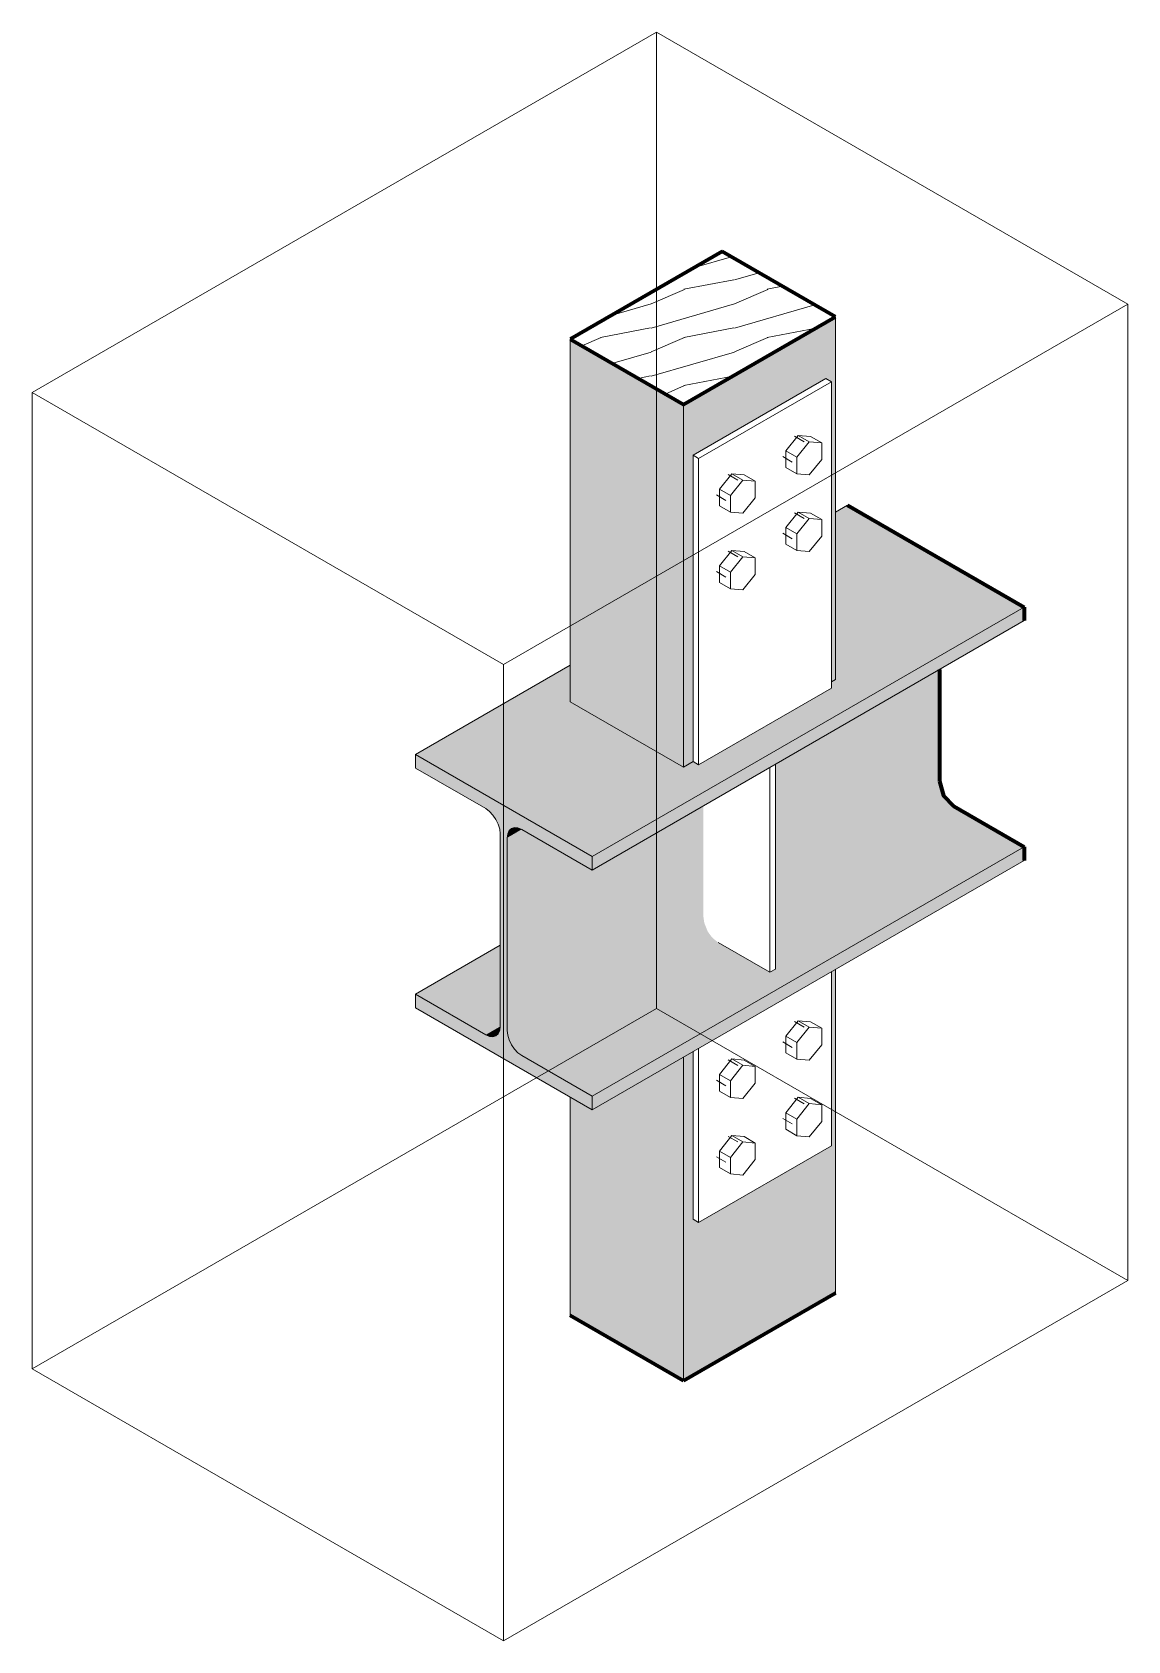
# Model space of a CAD drawing. Header units: inches. Extents: x 8394 to 8867, y -112 to 4471.
# Drawn here: x 8832.2 to 8867.3, y 4419.6 to 4471 of the extents above.
import ezdxf

# ---------------------------------------------------------------- set-up
doc = ezdxf.new("R2010")
doc.units = ezdxf.units.IN
doc.header["$MEASUREMENT"] = 0
for name, color, linetype, lineweight in [('A-GENM', 5, 'Continuous', 9), ('G-ANNO-SYMB', 111, 'Continuous', 9), ('S-BEAM', 12, 'Continuous', 9), ('S-BEAM-1', 12, 'Continuous', 70), ('S-BEAM-2', 63, 'Continuous', 9), ('S-COLS', 52, 'Continuous', 9), ('S-COLS-1', 22, 'Continuous', 9), ('S-COLS-2', 7, 'Continuous', 9), ('S-COLS-3', 52, 'Continuous', 70), ('S-FSTN', 2, 'Continuous', 9)]:
    doc.layers.add(name, color=color, linetype=linetype, lineweight=lineweight)

# ---------------------------------------------------------------- blocks, each defined once
blk = doc.blocks.new('W-Wide Flange - W10X39-2380522-STEEL CONNECTION PLATES - 3D')
at = {"layer": 'S-BEAM-2'}
for points in [[(4239.973, 4444.665), (4253.789, 4452.642), (4248.14, 4455.904), (4247.755, 4455.681), (4247.755, 4450.327), (4247.622, 4450.251), (4247.622, 4450.047), (4243.38, 4447.597), (4243.203, 4447.699), (4242.894, 4447.521), (4239.27, 4449.613), (4239.27, 4450.782), (4234.323, 4447.927), (4235.485, 4447.256)], [(4239.973, 4444.232), (4253.789, 4452.209), (4253.789, 4452.642), (4239.973, 4444.665)], [(4239.973, 4436.565), (4239.973, 4436.998), (4237.725, 4438.296), (4237.604, 4438.384), (4237.492, 4438.502), (4237.396, 4438.643), (4237.322, 4438.797), (4237.276, 4438.953), (4237.26, 4439.101), (4237.26, 4445.262), (4237.276, 4445.392), (4237.322, 4445.494), (4237.396, 4445.563), (4237.492, 4445.593), (4237.604, 4445.582), (4237.725, 4445.53), (4239.973, 4444.232), (4239.973, 4444.665), (4234.323, 4447.927), (4234.323, 4447.494), (4236.572, 4446.196), (4236.692, 4446.108), (4236.805, 4445.99), (4236.901, 4445.849), (4236.975, 4445.695), (4237.021, 4445.539), (4237.037, 4445.391), (4237.037, 4439.23), (4237.021, 4439.1), (4236.975, 4438.998), (4236.901, 4438.929), (4236.805, 4438.899), (4236.692, 4438.91), (4236.572, 4438.962), (4234.323, 4440.26), (4234.323, 4439.827)], [(4239.973, 4436.998), (4253.789, 4444.975), (4251.541, 4446.273), (4245.833, 4442.978), (4245.833, 4441.065), (4245.657, 4440.963), (4244, 4441.919), (4237.725, 4438.296)], [(4237.26, 4445.262), (4237.722, 4445.532), (4237.587, 4445.583), (4237.492, 4445.593), (4237.395, 4445.562), (4237.322, 4445.494), (4237.275, 4445.391)], [(4239.973, 4436.565), (4253.789, 4444.542), (4253.789, 4444.975), (4239.973, 4436.998)], [(4236.572, 4438.962), (4237.037, 4439.23), (4237.037, 4441.827), (4234.323, 4440.26), (4236.33, 4439.101)], [(4236.805, 4438.899), (4236.902, 4438.93), (4236.975, 4438.998), (4237.021, 4439.101), (4237.037, 4439.23), (4236.572, 4438.962), (4236.709, 4438.909)]]:
    blk.add_hatch(color=256, dxfattribs=at).paths.add_polyline_path(points, flags=0)
h = blk.add_hatch(color=256, dxfattribs=at)
h.paths.add_polyline_path([(4237.26, 4439.101), (4243.535, 4442.725), (4243.535, 4446.289), (4239.973, 4444.232), (4237.725, 4445.53), (4237.26, 4445.262), (4237.26, 4439.23)], flags=0)
h.paths.add_polyline_path([(4245.833, 4444.051), (4251.076, 4447.078), (4251.076, 4450.642), (4245.833, 4447.616), (4245.833, 4444.232)], flags=0)
h = blk.add_hatch(color=256, dxfattribs=at)
h.paths.add_polyline_path([(4237.725, 4438.296), (4244, 4441.919), (4243.838, 4442.049), (4243.758, 4442.143), (4243.671, 4442.266), (4243.56, 4442.541), (4243.535, 4442.725), (4237.26, 4439.101), (4237.276, 4438.953), (4237.322, 4438.797), (4237.396, 4438.643), (4237.492, 4438.502), (4237.604, 4438.384)], flags=0)
h.paths.add_polyline_path([(4245.833, 4442.978), (4251.541, 4446.273), (4251.363, 4446.417), (4251.212, 4446.62), (4251.111, 4446.852), (4251.076, 4447.078), (4245.833, 4444.051), (4245.833, 4443.051)], flags=0)
at = {"layer": 'S-BEAM'}
for p, q in [((4247.755, 4455.681), (4248.14, 4455.904)), ((4239.973, 4444.665), (4253.789, 4452.642)), ((4239.973, 4444.232), (4253.789, 4452.209)), ((4234.323, 4447.927), (4239.27, 4450.782)), ((4239.973, 4444.665), (4234.323, 4447.927)), ((4234.323, 4447.927), (4234.323, 4447.494)), ((4234.323, 4447.494), (4236.572, 4446.196)), ((4237.725, 4445.53), (4239.973, 4444.232)), ((4237.037, 4445.391), (4237.037, 4439.23)), ((4237.26, 4439.101), (4237.26, 4445.262)), ((4239.973, 4436.998), (4253.789, 4444.975)), ((4239.973, 4444.232), (4239.973, 4444.665)), ((4239.973, 4436.565), (4253.789, 4444.542)), ((4237.037, 4441.827), (4234.323, 4440.26)), ((4234.323, 4440.26), (4234.323, 4439.827)), ((4236.572, 4438.962), (4234.323, 4440.26)), ((4234.323, 4439.827), (4239.973, 4436.565)), ((4239.973, 4436.998), (4237.725, 4438.296)), ((4239.973, 4436.565), (4239.973, 4436.998))]:
    blk.add_line(p, q, dxfattribs=at)
for points in [[(4236.572, 4446.196, 0), (4236.692, 4446.108, 0), (4236.805, 4445.99, 0), (4236.901, 4445.849, 0), (4236.975, 4445.695, 0), (4237.021, 4445.539, 0), (4237.037, 4445.391, 0)], [(4237.26, 4445.262, 0), (4237.276, 4445.392, 0), (4237.322, 4445.494, 0), (4237.396, 4445.563, 0), (4237.492, 4445.593, 0), (4237.604, 4445.582, 0), (4237.725, 4445.53, 0)], [(4237.037, 4439.23, 0), (4237.021, 4439.1, 0), (4236.975, 4438.998, 0), (4236.901, 4438.929, 0), (4236.805, 4438.899, 0), (4236.692, 4438.91, 0), (4236.572, 4438.962, 0)], [(4237.725, 4438.296, 0), (4237.604, 4438.384, 0), (4237.492, 4438.502, 0), (4237.396, 4438.643, 0), (4237.322, 4438.797, 0), (4237.276, 4438.953, 0), (4237.26, 4439.101, 0)]]:
    blk.add_polyline3d(points, dxfattribs=at)
at = {"layer": 'S-BEAM-1'}
for p, q in [((4248.14, 4455.904), (4253.789, 4452.642)), ((4253.789, 4452.642), (4253.789, 4452.209)), ((4251.076, 4450.642), (4251.076, 4447.078)), ((4251.541, 4446.273), (4253.789, 4444.975)), ((4253.789, 4444.975), (4253.789, 4444.542))]:
    blk.add_line(p, q, dxfattribs=at)
blk.add_polyline3d([(4251.076, 4447.078, 0), (4251.212, 4446.62, 0), (4251.541, 4446.273, 0)], dxfattribs=at)
blk = doc.blocks.new('Structural Connections 1 - Structural Connections 1-2391324-STEEL CONNECTION PLATES - 3D')
at = {"layer": 'S-FSTN'}
for p, q in [((4245.833, 4441.065), (4245.833, 4447.616)), ((4245.657, 4447.513), (4245.657, 4440.963)), ((4244, 4441.919), (4245.657, 4440.963)), ((4245.657, 4440.963), (4245.833, 4441.065))]:
    blk.add_line(p, q, dxfattribs=at)
blk = doc.blocks.new('051200 - Structural Steel Framing - Shear Tab - 2-2401825-STEEL CONNECTION PLATES - 3D')
at = {"layer": 'A-GENM'}
for p, q in [((4246.164, 4438.921), (4246.562, 4439.415)), ((4246.749, 4439.21), (4246.443, 4439.387)), ((4246.562, 4439.415), (4246.959, 4439.38)), ((4246.562, 4439.415), (4246.915, 4439.211)), ((4246.959, 4439.38), (4247.313, 4439.176)), ((4246.164, 4438.39), (4246.164, 4438.921)), ((4246.518, 4438.717), (4246.164, 4438.921)), ((4246.915, 4439.211), (4246.518, 4438.717)), ((4247.313, 4439.176), (4246.915, 4439.211)), ((4247.313, 4438.645), (4247.313, 4439.176)), ((4246.068, 4438.737), (4246.374, 4438.56)), ((4246.164, 4438.39), (4246.518, 4438.186)), ((4246.518, 4438.717), (4246.518, 4438.186)), ((4246.915, 4438.151), (4247.313, 4438.645)), ((4244.043, 4437.696), (4244.44, 4438.191)), ((4244.628, 4437.985), (4244.322, 4438.162)), ((4244.794, 4437.987), (4244.396, 4437.492)), ((4244.44, 4438.191), (4244.838, 4438.155)), ((4244.44, 4438.191), (4244.794, 4437.987)), ((4245.192, 4437.951), (4244.794, 4437.987)), ((4244.838, 4438.155), (4245.192, 4437.951)), ((4245.192, 4437.421), (4245.192, 4437.951)), ((4246.518, 4438.186), (4246.915, 4438.151)), ((4243.947, 4437.512), (4244.253, 4437.336)), ((4244.043, 4437.166), (4244.043, 4437.696)), ((4244.396, 4437.492), (4244.043, 4437.696)), ((4244.396, 4437.492), (4244.396, 4436.961)), ((4244.794, 4436.926), (4245.192, 4437.421)), ((4244.043, 4437.166), (4244.396, 4436.961)), ((4244.396, 4436.961), (4244.794, 4436.926)), ((4246.164, 4436.471), (4246.562, 4436.966)), ((4246.749, 4436.76), (4246.443, 4436.937)), ((4246.915, 4436.762), (4246.518, 4436.267)), ((4246.562, 4436.966), (4246.959, 4436.93)), ((4246.562, 4436.966), (4246.915, 4436.762)), ((4247.313, 4436.726), (4246.915, 4436.762)), ((4246.959, 4436.93), (4247.313, 4436.726)), ((4246.068, 4436.288), (4246.374, 4436.111)), ((4246.164, 4435.941), (4246.164, 4436.471)), ((4246.518, 4436.267), (4246.164, 4436.471)), ((4246.518, 4436.267), (4246.518, 4435.737)), ((4247.313, 4436.196), (4247.313, 4436.726)), ((4244.043, 4435.246), (4244.44, 4435.741)), ((4244.44, 4435.741), (4244.838, 4435.706)), ((4244.44, 4435.741), (4244.794, 4435.537)), ((4246.164, 4435.941), (4246.518, 4435.737)), ((4246.518, 4435.737), (4246.915, 4435.701)), ((4246.915, 4435.701), (4247.313, 4436.196)), ((4244.043, 4434.716), (4244.043, 4435.246)), ((4244.396, 4435.042), (4244.043, 4435.246)), ((4244.628, 4435.536), (4244.322, 4435.712)), ((4244.794, 4435.537), (4244.396, 4435.042)), ((4245.192, 4435.502), (4244.794, 4435.537)), ((4244.838, 4435.706), (4245.192, 4435.502)), ((4245.192, 4434.971), (4245.192, 4435.502)), ((4243.947, 4435.063), (4244.253, 4434.886)), ((4244.043, 4434.716), (4244.396, 4434.512)), ((4244.396, 4435.042), (4244.396, 4434.512)), ((4244.794, 4434.476), (4245.192, 4434.971)), ((4244.396, 4434.512), (4244.794, 4434.476))]:
    blk.add_line(p, q, dxfattribs=at)
at = {"layer": 'S-FSTN'}
for p, q in [((4247.622, 4435.415), (4247.622, 4440.981)), ((4243.203, 4433.068), (4243.203, 4438.43)), ((4243.38, 4438.532), (4243.38, 4432.966)), ((4243.38, 4432.966), (4247.622, 4435.415)), ((4243.203, 4433.068), (4243.38, 4432.966))]:
    blk.add_line(p, q, dxfattribs=at)
blk = doc.blocks.new('051200 - Structural Steel Framing - Shear Tab - 3-2402153-STEEL CONNECTION PLATES - 3D')
at = {"layer": 'A-GENM'}
for p, q in [((4246.164, 4457.635), (4246.562, 4458.13)), ((4246.749, 4457.924), (4246.443, 4458.101)), ((4246.915, 4457.925), (4246.518, 4457.431)), ((4246.562, 4458.13), (4246.959, 4458.094)), ((4246.562, 4458.13), (4246.915, 4457.925)), ((4247.313, 4457.89), (4246.915, 4457.925)), ((4246.959, 4458.094), (4247.313, 4457.89)), ((4247.313, 4457.36), (4247.313, 4457.89)), ((4246.068, 4457.451), (4246.374, 4457.274)), ((4246.164, 4457.104), (4246.164, 4457.635)), ((4246.164, 4457.635), (4246.518, 4457.431)), ((4246.518, 4457.431), (4246.518, 4456.9)), ((4246.915, 4456.865), (4247.313, 4457.36)), ((4244.043, 4456.41), (4244.44, 4456.905)), ((4244.628, 4456.699), (4244.322, 4456.876)), ((4244.44, 4456.905), (4244.838, 4456.869)), ((4244.44, 4456.905), (4244.794, 4456.701)), ((4244.838, 4456.869), (4245.192, 4456.665)), ((4246.164, 4457.104), (4246.518, 4456.9)), ((4246.518, 4456.9), (4246.915, 4456.865)), ((4244.043, 4455.88), (4244.043, 4456.41)), ((4244.043, 4456.41), (4244.396, 4456.206)), ((4244.794, 4456.701), (4244.396, 4456.206)), ((4245.192, 4456.665), (4244.794, 4456.701)), ((4245.192, 4456.135), (4245.192, 4456.665)), ((4243.947, 4456.226), (4244.253, 4456.05)), ((4244.043, 4455.88), (4244.396, 4455.676)), ((4244.396, 4456.206), (4244.396, 4455.676)), ((4244.794, 4455.64), (4245.192, 4456.135)), ((4244.396, 4455.676), (4244.794, 4455.64)), ((4246.164, 4455.185), (4246.562, 4455.68)), ((4246.749, 4455.474), (4246.443, 4455.651)), ((4246.915, 4455.476), (4246.518, 4454.981)), ((4246.562, 4455.68), (4246.959, 4455.645)), ((4246.562, 4455.68), (4246.915, 4455.476)), ((4247.313, 4455.44), (4246.915, 4455.476)), ((4246.959, 4455.645), (4247.313, 4455.44)), ((4247.313, 4454.91), (4247.313, 4455.44)), ((4246.068, 4455.002), (4246.374, 4454.825)), ((4246.164, 4454.655), (4246.164, 4455.185)), ((4246.164, 4455.185), (4246.518, 4454.981)), ((4246.518, 4454.981), (4246.518, 4454.451)), ((4246.915, 4454.415), (4247.313, 4454.91)), ((4244.043, 4453.961), (4244.44, 4454.455)), ((4244.628, 4454.25), (4244.322, 4454.427)), ((4244.794, 4454.251), (4244.396, 4453.756)), ((4244.44, 4454.455), (4244.838, 4454.42)), ((4244.44, 4454.455), (4244.794, 4454.251)), ((4245.192, 4454.216), (4244.794, 4454.251)), ((4244.838, 4454.42), (4245.192, 4454.216)), ((4246.164, 4454.655), (4246.518, 4454.451)), ((4246.518, 4454.451), (4246.915, 4454.415)), ((4243.947, 4453.777), (4244.253, 4453.6)), ((4244.043, 4453.43), (4244.043, 4453.961)), ((4244.043, 4453.961), (4244.396, 4453.756)), ((4244.396, 4453.756), (4244.396, 4453.226)), ((4245.192, 4453.685), (4245.192, 4454.216)), ((4244.043, 4453.43), (4244.396, 4453.226)), ((4244.396, 4453.226), (4244.794, 4453.191)), ((4244.794, 4453.191), (4245.192, 4453.685))]:
    blk.add_line(p, q, dxfattribs=at)
at = {"layer": 'S-FSTN'}
for p, q in [((4243.203, 4457.497), (4247.446, 4459.947)), ((4247.446, 4459.947), (4247.622, 4459.845)), ((4247.622, 4459.845), (4243.38, 4457.395)), ((4247.622, 4450.047), (4247.622, 4459.845)), ((4243.203, 4447.699), (4243.203, 4457.497)), ((4243.38, 4457.395), (4243.203, 4457.497)), ((4243.38, 4457.395), (4243.38, 4447.597)), ((4243.38, 4447.597), (4247.622, 4450.047)), ((4243.203, 4447.699), (4243.38, 4447.597))]:
    blk.add_line(p, q, dxfattribs=at)

msp = doc.modelspace()

# ---------------------------------------------------------------- hatches: boundary and pattern name
at = {"layer": 'S-COLS-1'}
for points in [[(8853.06076, 4447.52059), (8853.37012, 4447.6992), (8853.37012, 4457.49716), (8857.61276, 4459.94665), (8857.78954, 4459.84458), (8857.78954, 4450.25075), (8857.92212, 4450.3273), (8857.92212, 4461.92192), (8853.06076, 4459.11521), (8853.06076, 4452.64162)], [(8853.06076, 4447.52059), (8853.06076, 4459.11521), (8849.43684, 4461.20748), (8849.43684, 4449.61286), (8851.89053, 4448.19622)], [(8853.06076, 4427.89756), (8857.92212, 4430.70427), (8857.92212, 4441.05802), (8857.78954, 4440.98147), (8857.78954, 4435.41501), (8853.54689, 4432.96552), (8853.37012, 4433.06758), (8853.37012, 4438.42992), (8853.06076, 4438.25131), (8853.06076, 4434.96686)], [(8853.06076, 4427.89756), (8853.06076, 4438.25131), (8850.14041, 4436.56525), (8849.43684, 4436.97145), (8849.43684, 4429.98984), (8850.34805, 4429.46374)]]:
    msp.add_hatch(color=256, dxfattribs=at).paths.add_polyline_path(points, flags=0)
at = {"layer": 'S-COLS-2'}
h = msp.add_hatch(dxfattribs=at)
h.set_pattern_fill('FP_3', color=256, style=0, pattern_type=2)
h.set_pattern_definition([(203.413, (8853.07614, 4448.942), (7.9963924, 3.07783), [1.162, -10.457]), (196.102, (8854.67514, 4448.481), (-2.66582, -1.538725), [2.774, -2.774]), (190.893, (8854.67514, 4447.711), (-5.331188, -1.539197), [1.629, -6.515])])
h.paths.add_polyline_path([(8853.06076, 4459.11521), (8857.92212, 4461.92192), (8854.2982, 4464.01419), (8849.43684, 4461.20748), (8852.46312, 4459.46026)], flags=0)

# ---------------------------------------------------------------- linework, layer by layer
at = {"layer": 'G-ANNO-SYMB'}
for p, q in [((8832.24049, 4459.50187), (8852.19859, 4471.02468)), ((8852.19859, 4471.02468), (8867.26768, 4462.32454)), ((8852.19859, 4471.02468), (8852.19859, 4439.80704)), ((8847.30958, 4450.80172), (8867.26768, 4462.32454)), ((8867.26768, 4431.10689), (8867.26768, 4462.32454)), ((8832.24049, 4459.50187), (8832.24049, 4428.28422)), ((8832.24049, 4459.50187), (8847.30958, 4450.80172)), ((8847.30958, 4450.80172), (8847.30958, 4419.58408)), ((8832.24049, 4428.28422), (8852.19859, 4439.80704)), ((8867.26768, 4431.10689), (8852.19859, 4439.80704)), ((8847.30958, 4419.58408), (8867.26768, 4431.10689)), ((8832.24049, 4428.28422), (8847.30958, 4419.58408))]:
    msp.add_line(p, q, dxfattribs=at)
at = {"layer": 'S-COLS'}
for p, q in [((8857.92212, 4450.3273), (8857.92212, 4461.92192)), ((8849.43684, 4449.61286), (8849.43684, 4461.20748)), ((8853.06076, 4459.11521), (8853.06076, 4447.52059)), ((8857.92212, 4450.3273), (8857.78954, 4450.25075)), ((8853.06076, 4447.52059), (8849.43684, 4449.61286)), ((8853.37012, 4447.6992), (8853.06076, 4447.52059)), ((8857.92212, 4430.70427), (8857.92212, 4441.05802)), ((8853.06076, 4438.25131), (8853.06076, 4427.89756)), ((8849.43684, 4429.98984), (8849.43684, 4436.97145))]:
    msp.add_line(p, q, dxfattribs=at)
at = {"layer": 'S-COLS-3'}
for p, q in [((8854.2982, 4464.01419), (8849.43684, 4461.20748)), ((8857.92212, 4461.92192), (8854.2982, 4464.01419)), ((8853.06076, 4459.11521), (8857.92212, 4461.92192)), ((8849.43684, 4461.20748), (8853.06076, 4459.11521)), ((8857.92212, 4430.70427), (8853.06076, 4427.89756)), ((8853.06076, 4427.89756), (8849.43684, 4429.98984))]:
    msp.add_line(p, q, dxfattribs=at)

# ---------------------------------------------------------------- block references
at = {"layer": 'S-BEAM'}
msp.add_blockref('W-Wide Flange - W10X39-2380522-STEEL CONNECTION PLATES - 3D', (4610.16714, 0), dxfattribs=at)
at = {"layer": 'S-FSTN'}
for name in ['051200 - Structural Steel Framing - Shear Tab - 3-2402153-STEEL CONNECTION PLATES - 3D', 'Structural Connections 1 - Structural Connections 1-2391324-STEEL CONNECTION PLATES - 3D', '051200 - Structural Steel Framing - Shear Tab - 2-2401825-STEEL CONNECTION PLATES - 3D']:
    msp.add_blockref(name, (4610.16714, 0), dxfattribs=at)

doc.saveas('drawing.dxf')
